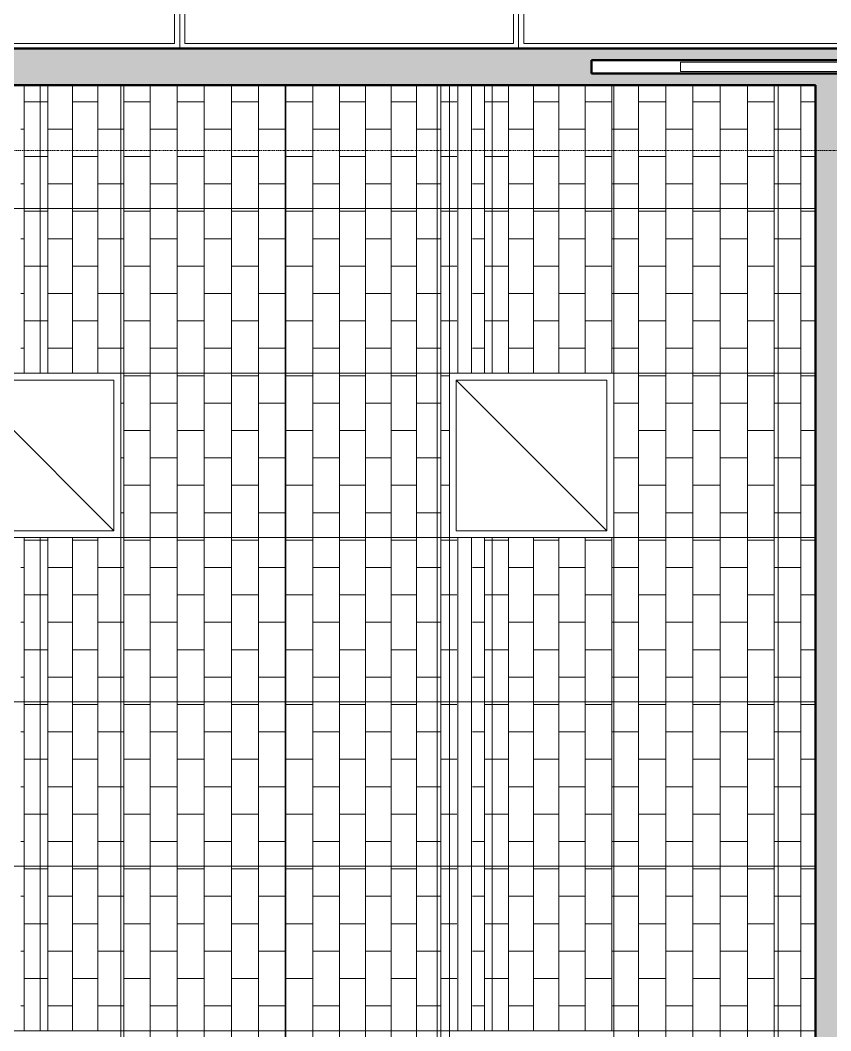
# Model space of a CAD drawing. Header units: inches. Extents: x -956 to 966, y -1111 to 895.
# Drawn here: x 433.2 to 551.6, y 394 to 541.5 of the extents above; entities that cross this region are included whole.
import ezdxf

# ---------------------------------------------------------------- set-up
doc = ezdxf.new("R2010")
doc.units = ezdxf.units.IN
doc.header["$MEASUREMENT"] = 0
doc.linetypes.add('Grid Line 1_4_', pattern=[0.4375, 0.25, -0.0625, 0.0625, -0.0625])
for name, color, linetype, lineweight in [('A-CLNG', 13, 'Continuous', 13), ('A-CLNG-PATT', 13, 'Continuous', 13), ('A-DOOR', 31, 'Continuous', 13), ('A-DOOR-FRAM', 31, 'Continuous', 20), ('A-WALL-PATT', 111, 'Continuous', 13), ('E-LITE-EQPM', 33, 'Continuous', 9), ('I-WALL', 2, 'Continuous', 13), ('Q-CASE', 31, 'Continuous', 9), ('S-GRID', 1, 'Continuous', 9)]:
    doc.layers.add(name, color=color, linetype=linetype, lineweight=lineweight)

# ---------------------------------------------------------------- blocks, each defined once
blk = doc.blocks.new('Single-Pocket - 42_ x 96_-4614893-7TH FLOOR TELECOM OVERHEAD ROUTING PLAN')
at = {"layer": 'A-DOOR', "color": 53, "lineweight": 20}
for p, q in [((-51, 0.69), (-51, -0.69)), ((-9, 0.69), (-51, 0.69)), ((-9, -0.69), (-9, 0.69)), ((-51, -0.69), (-9, -0.69))]:
    blk.add_line(p, q, dxfattribs=at)
at = {"layer": 'A-DOOR-FRAM', "color": 53}
for p, q in [((-21.04, 0.96), (-21.04, 2.69)), ((-21.04, 2.69), (-20.25, 2.69)), ((-20.25, 2.69), (-20.25, 0.96)), ((21, -2.69), (21, 2.69)), ((21, 2.69), (21.75, 2.69)), ((21.75, 2.69), (21.75, -2.69)), ((-20.25, 0.96), (-21.04, 0.96)), ((-21, -2.69), (-21, -0.96)), ((-21, -0.96), (-20.25, -0.96)), ((-20.25, -0.96), (-20.25, -2.69)), ((-20.25, -2.69), (-21, -2.69)), ((21.75, -2.69), (21, -2.69))]:
    blk.add_line(p, q, dxfattribs=at)
blk = doc.blocks.new('Generic Model Wood Closet - 2_-6__ x 4_-1 1_2__-3487227-7TH FLOOR TELECOM OVERHEAD ROUTING PLAN')
at = {"layer": 'Q-CASE', "color": 9}
for p, q in [((-24.75, 15), (-1.25, 22.76)), ((24.75, 15), (1.25, 22.76)), ((24.75, 15), (-24.75, 15)), ((-24.75, 15), (-24.75, -15)), ((24.75, -15), (24.75, 15)), ((24, 14.25), (-24, 14.25)), ((-24, 14.25), (-24, -14.25)), ((24, -14.25), (24, 14.25)), ((-24, -14.25), (24, -14.25)), ((-24.75, -15), (24.75, -15))]:
    blk.add_line(p, q, dxfattribs=at)
at = {"layer": 'Q-CASE', "color": 53, "lineweight": 20}
for p, q in [((-24.75, 15), (0, 15)), ((-24.75, 14.25), (-24.75, 15)), ((0, 15), (24.75, 15)), ((0, 14.25), (0, 15)), ((0, 15), (0, 14.25)), ((24.75, 15), (24.75, 14.25)), ((0, 14.25), (-24.75, 14.25)), ((-24.75, -15), (-24.75, 14.25)), ((-24.75, 14.25), (-24, 14.25)), ((-24, 14.25), (-24, -14.25)), ((24.75, 14.25), (0, 14.25)), ((24, -14.25), (24, 14.25)), ((24, 14.25), (24.75, 14.25)), ((24.75, 14.25), (24.75, -15)), ((-24, -14.25), (24, -14.25))]:
    blk.add_line(p, q, dxfattribs=at)
at = {"layer": 'Q-CASE', "color": 9}
for centre, start, end in [((-24.75, 15), 360, 18.2748), ((24.75, 15), 161.7252, 180)]:
    blk.add_arc(centre, 24.75, start, end, dxfattribs=at)
blk = doc.blocks.new('FP_1_63-7TH FLOOR TELECOM OVERHEAD ROUTING PLAN')
at = {"layer": 'A-CLNG-PATT', "color": 50}
for p, q in [((445.8, 489.98), (445.8, 532.01)), ((449.28, 489.98), (449.28, 532.01)), ((452.88, 489.98), (452.88, 532.01)), ((456.58, 489.98), (456.58, 532.01)), ((460.37, 284.63), (460.37, 532.01)), ((464.23, 284.63), (464.23, 532.01)), ((468.15, 284.63), (468.15, 532.01)), ((472.1, 284.63), (472.1, 532.01)), ((476.07, 284.63), (476.07, 532.01)), ((480.05, 284.63), (480.05, 532.01)), ((484.02, 284.63), (484.02, 532.01)), ((487.96, 284.63), (487.96, 532.01)), ((491.85, 284.63), (491.85, 532.01)), ((495.68, 284.63), (495.68, 532.01)), ((499.43, 284.63), (499.43, 532.01)), ((503.09, 284.63), (503.09, 532.01)), ((506.64, 284.63), (506.64, 532.01)), ((445.8, 529.61), (448.15, 529.61)), ((448.15, 529.61), (449.28, 529.61)), ((452.88, 529.61), (456.58, 529.61)), ((460.37, 529.61), (464.23, 529.61)), ((468.15, 529.61), (472.1, 529.61)), ((476.07, 529.61), (480.05, 529.61)), ((484.02, 529.61), (487.96, 529.61)), ((491.85, 529.61), (495.68, 529.61)), ((499.43, 529.61), (503.09, 529.61)), ((506.64, 529.61), (508.99, 529.61)), ((445.3, 525.61), (445.8, 525.61)), ((449.28, 525.61), (452.88, 525.61)), ((456.58, 525.61), (460.37, 525.61)), ((464.23, 525.61), (468.15, 525.61)), ((472.1, 525.61), (476.07, 525.61)), ((480.05, 525.61), (484.02, 525.61)), ((487.96, 525.61), (491.85, 525.61)), ((495.68, 525.61), (499.43, 525.61)), ((503.09, 525.61), (506.15, 525.61)), ((506.15, 525.61), (506.64, 525.61)), ((445.8, 521.61), (448.15, 521.61)), ((448.15, 521.61), (449.28, 521.61)), ((452.88, 521.61), (456.58, 521.61)), ((460.37, 521.61), (464.23, 521.61)), ((468.15, 521.61), (472.1, 521.61)), ((476.07, 521.61), (480.05, 521.61)), ((484.02, 521.61), (487.96, 521.61)), ((491.85, 521.61), (495.68, 521.61)), ((499.43, 521.61), (503.09, 521.61)), ((506.64, 521.61), (508.99, 521.61)), ((445.3, 517.61), (445.8, 517.61)), ((449.28, 517.61), (452.88, 517.61)), ((456.58, 517.61), (460.37, 517.61)), ((464.23, 517.61), (468.15, 517.61)), ((472.1, 517.61), (476.07, 517.61)), ((480.05, 517.61), (484.02, 517.61)), ((487.96, 517.61), (491.85, 517.61)), ((495.68, 517.61), (499.43, 517.61)), ((503.09, 517.61), (506.15, 517.61)), ((506.15, 517.61), (506.64, 517.61)), ((445.8, 513.61), (448.15, 513.61)), ((448.15, 513.61), (449.28, 513.61)), ((452.88, 513.61), (456.58, 513.61)), ((460.37, 513.61), (464.23, 513.61)), ((468.15, 513.61), (472.1, 513.61)), ((476.07, 513.61), (480.05, 513.61)), ((484.02, 513.61), (487.96, 513.61)), ((491.85, 513.61), (495.68, 513.61)), ((499.43, 513.61), (503.09, 513.61)), ((506.64, 513.61), (508.99, 513.61)), ((445.3, 509.61), (445.8, 509.61)), ((449.28, 509.61), (452.88, 509.61)), ((456.58, 509.61), (460.37, 509.61)), ((464.23, 509.61), (468.15, 509.61)), ((472.1, 509.61), (476.07, 509.61)), ((480.05, 509.61), (484.02, 509.61)), ((487.96, 509.61), (491.85, 509.61)), ((495.68, 509.61), (499.43, 509.61)), ((503.09, 509.61), (506.15, 509.61)), ((506.15, 509.61), (506.64, 509.61)), ((445.8, 505.61), (448.15, 505.61)), ((448.15, 505.61), (449.28, 505.61)), ((452.88, 505.61), (456.58, 505.61)), ((460.37, 505.61), (464.23, 505.61)), ((468.15, 505.61), (472.1, 505.61)), ((476.07, 505.61), (480.05, 505.61)), ((484.02, 505.61), (487.96, 505.61)), ((491.85, 505.61), (495.68, 505.61)), ((499.43, 505.61), (503.09, 505.61)), ((506.64, 505.61), (508.99, 505.61)), ((445.3, 501.61), (445.8, 501.61)), ((449.28, 501.61), (452.88, 501.61)), ((456.58, 501.61), (460.37, 501.61)), ((464.23, 501.61), (468.15, 501.61)), ((472.1, 501.61), (476.07, 501.61)), ((480.05, 501.61), (484.02, 501.61)), ((488, 501.61), (491.85, 501.61)), ((495.68, 501.61), (499.43, 501.61)), ((503.09, 501.61), (506.15, 501.61)), ((506.15, 501.61), (506.64, 501.61)), ((445.8, 497.61), (448.15, 497.61)), ((448.15, 497.61), (449.28, 497.61)), ((452.88, 497.61), (456.58, 497.61)), ((460.37, 497.61), (464.23, 497.61)), ((468.15, 497.61), (472.1, 497.61)), ((476.07, 497.61), (480.05, 497.61)), ((484.02, 497.61), (487.96, 497.61)), ((491.85, 497.61), (495.68, 497.61)), ((499.43, 497.61), (503.09, 497.61)), ((506.64, 497.61), (508.99, 497.61)), ((445.3, 493.61), (445.8, 493.61)), ((449.28, 493.61), (452.88, 493.61)), ((456.58, 493.61), (460.37, 493.61)), ((464.23, 493.61), (468.15, 493.61)), ((472.1, 493.61), (476.07, 493.61)), ((480.05, 493.61), (484.02, 493.61)), ((487.96, 493.61), (491.85, 493.61)), ((495.68, 493.61), (499.43, 493.61)), ((503.09, 493.61), (506.15, 493.61)), ((506.15, 493.61), (506.64, 493.61)), ((460.37, 489.61), (464.23, 489.61)), ((468.15, 489.61), (472.1, 489.61)), ((476.07, 489.61), (480.05, 489.61)), ((484.02, 489.61), (487.96, 489.61)), ((491.85, 489.61), (495.68, 489.61)), ((499.43, 489.61), (503.09, 489.61)), ((506.64, 489.61), (507.91, 489.61)), ((459.91, 485.61), (460.37, 485.61)), ((464.23, 485.61), (468.15, 485.61)), ((472.1, 485.61), (476.07, 485.61)), ((480.05, 485.61), (484.02, 485.61)), ((487.96, 485.61), (491.85, 485.61)), ((495.68, 485.61), (499.43, 485.61)), ((503.09, 485.61), (506.15, 485.61)), ((506.15, 485.61), (506.64, 485.61)), ((460.37, 481.61), (464.23, 481.61)), ((468.15, 481.61), (472.1, 481.61)), ((476.07, 481.61), (480.05, 481.61)), ((484.02, 481.61), (487.96, 481.61)), ((491.85, 481.61), (495.68, 481.61)), ((499.43, 481.61), (503.09, 481.61)), ((506.64, 481.61), (507.91, 481.61)), ((459.91, 477.61), (460.37, 477.61)), ((464.23, 477.61), (468.15, 477.61)), ((472.1, 477.61), (476.07, 477.61)), ((480.05, 477.61), (484.02, 477.61)), ((487.96, 477.61), (491.85, 477.61)), ((495.68, 477.61), (499.43, 477.61)), ((503.09, 477.61), (506.15, 477.61)), ((506.15, 477.61), (506.64, 477.61)), ((460.37, 473.61), (464.23, 473.61)), ((468.15, 473.61), (472.1, 473.61)), ((476.07, 473.61), (480.05, 473.61)), ((484.02, 473.61), (487.96, 473.61)), ((491.85, 473.61), (495.68, 473.61)), ((499.43, 473.61), (503.09, 473.61)), ((506.64, 473.61), (507.91, 473.61)), ((459.91, 469.61), (460.37, 469.61)), ((464.23, 469.61), (468.15, 469.61)), ((472.1, 469.61), (476.07, 469.61)), ((480.05, 469.61), (484.02, 469.61)), ((487.96, 469.61), (491.85, 469.61)), ((495.68, 469.61), (499.43, 469.61)), ((503.09, 469.61), (506.15, 469.61)), ((506.15, 469.61), (506.64, 469.61)), ((445.8, 393.98), (445.8, 465.98)), ((445.8, 465.61), (448.15, 465.61)), ((448.15, 465.61), (449.28, 465.61)), ((449.28, 393.98), (449.28, 465.98)), ((452.88, 393.98), (452.88, 465.98)), ((452.88, 465.61), (456.58, 465.61)), ((456.58, 393.98), (456.58, 465.98)), ((460.37, 465.61), (464.23, 465.61)), ((468.15, 465.61), (472.1, 465.61)), ((476.07, 465.61), (480.05, 465.61)), ((484.02, 465.61), (487.96, 465.61)), ((491.85, 465.61), (495.68, 465.61)), ((499.43, 465.61), (503.09, 465.61)), ((506.64, 465.61), (508.99, 465.61)), ((445.3, 461.61), (445.8, 461.61)), ((449.28, 461.61), (452.88, 461.61)), ((456.58, 461.61), (460.37, 461.61)), ((464.23, 461.61), (468.15, 461.61)), ((472.1, 461.61), (476.07, 461.61)), ((480.05, 461.61), (484.02, 461.61)), ((487.96, 461.61), (491.85, 461.61)), ((495.68, 461.61), (499.43, 461.61)), ((503.09, 461.61), (506.15, 461.61)), ((506.15, 461.61), (506.64, 461.61)), ((445.8, 457.61), (448.15, 457.61)), ((448.15, 457.61), (449.28, 457.61)), ((452.88, 457.61), (456.58, 457.61)), ((460.37, 457.61), (464.23, 457.61)), ((468.15, 457.61), (472.1, 457.61)), ((476.07, 457.61), (480.05, 457.61)), ((484.02, 457.61), (487.96, 457.61)), ((491.85, 457.61), (495.68, 457.61)), ((499.43, 457.61), (503.09, 457.61)), ((506.64, 457.61), (508.99, 457.61)), ((445.3, 453.61), (445.8, 453.61)), ((449.28, 453.61), (452.88, 453.61)), ((456.58, 453.61), (460.37, 453.61)), ((464.23, 453.61), (468.15, 453.61)), ((472.1, 453.61), (476.07, 453.61)), ((480.05, 453.61), (484.02, 453.61)), ((487.96, 453.61), (491.85, 453.61)), ((495.68, 453.61), (499.43, 453.61)), ((503.09, 453.61), (506.15, 453.61)), ((506.15, 453.61), (506.64, 453.61)), ((445.8, 449.61), (448.15, 449.61)), ((448.15, 449.61), (449.28, 449.61)), ((452.88, 449.61), (456.58, 449.61)), ((460.37, 449.61), (464.23, 449.61)), ((468.15, 449.61), (472.1, 449.61)), ((476.07, 449.61), (480.05, 449.61)), ((484.02, 449.61), (487.96, 449.61)), ((491.85, 449.61), (495.68, 449.61)), ((499.43, 449.61), (503.09, 449.61)), ((506.64, 449.61), (508.99, 449.61)), ((445.3, 445.61), (445.8, 445.61)), ((449.28, 445.61), (452.88, 445.61)), ((456.58, 445.61), (460.37, 445.61)), ((464.23, 445.61), (468.15, 445.61)), ((472.1, 445.61), (476.07, 445.61)), ((480.05, 445.61), (484.02, 445.61)), ((487.96, 445.61), (491.85, 445.61)), ((495.68, 445.61), (499.43, 445.61)), ((503.09, 445.61), (506.15, 445.61)), ((506.15, 445.61), (506.64, 445.61)), ((445.8, 441.61), (448.15, 441.61)), ((448.15, 441.61), (449.28, 441.61)), ((452.88, 441.61), (456.58, 441.61)), ((460.37, 441.61), (464.23, 441.61)), ((468.15, 441.61), (472.1, 441.61)), ((476.07, 441.61), (480.05, 441.61)), ((484.02, 441.61), (487.96, 441.61)), ((491.85, 441.61), (495.68, 441.61)), ((499.43, 441.61), (503.09, 441.61)), ((506.64, 441.61), (508.99, 441.61)), ((445.3, 437.61), (445.8, 437.61)), ((449.28, 437.61), (452.88, 437.61)), ((456.58, 437.61), (460.37, 437.61)), ((464.23, 437.61), (468.15, 437.61)), ((472.1, 437.61), (476.07, 437.61)), ((480.05, 437.61), (484.02, 437.61)), ((487.96, 437.61), (491.85, 437.61)), ((495.68, 437.61), (499.43, 437.61)), ((503.09, 437.61), (506.15, 437.61)), ((506.15, 437.61), (506.64, 437.61)), ((445.8, 433.61), (448.15, 433.61)), ((448.15, 433.61), (449.28, 433.61)), ((452.88, 433.61), (456.58, 433.61)), ((460.37, 433.61), (464.23, 433.61)), ((468.15, 433.61), (472.1, 433.61)), ((476.07, 433.61), (480.05, 433.61)), ((484.02, 433.61), (487.96, 433.61)), ((491.85, 433.61), (495.68, 433.61)), ((499.43, 433.61), (503.09, 433.61)), ((506.64, 433.61), (508.99, 433.61)), ((445.3, 429.61), (445.8, 429.61)), ((449.28, 429.61), (452.88, 429.61)), ((456.58, 429.61), (460.37, 429.61)), ((464.23, 429.61), (468.15, 429.61)), ((472.1, 429.61), (476.07, 429.61)), ((480.05, 429.61), (484.02, 429.61)), ((487.96, 429.61), (491.85, 429.61)), ((495.68, 429.61), (499.43, 429.61)), ((503.09, 429.61), (506.15, 429.61)), ((506.15, 429.61), (506.64, 429.61)), ((445.8, 425.61), (448.15, 425.61)), ((448.15, 425.61), (449.28, 425.61)), ((452.88, 425.61), (456.58, 425.61)), ((460.37, 425.61), (464.23, 425.61)), ((468.15, 425.61), (472.1, 425.61)), ((476.07, 425.61), (480.05, 425.61)), ((484.02, 425.61), (487.96, 425.61)), ((491.85, 425.61), (495.68, 425.61)), ((499.43, 425.61), (503.09, 425.61)), ((506.64, 425.61), (508.99, 425.61)), ((445.3, 421.61), (445.8, 421.61)), ((449.28, 421.61), (452.88, 421.61)), ((456.58, 421.61), (460.37, 421.61)), ((464.23, 421.61), (468.15, 421.61)), ((472.1, 421.61), (476.07, 421.61)), ((480.05, 421.61), (484.02, 421.61)), ((487.96, 421.61), (491.85, 421.61)), ((495.68, 421.61), (499.43, 421.61)), ((503.09, 421.61), (506.15, 421.61)), ((506.15, 421.61), (506.64, 421.61)), ((445.8, 417.61), (448.15, 417.61)), ((448.15, 417.61), (449.28, 417.61)), ((452.88, 417.61), (456.58, 417.61)), ((460.37, 417.61), (464.23, 417.61)), ((468.15, 417.61), (472.1, 417.61)), ((476.07, 417.61), (480.05, 417.61)), ((484.02, 417.61), (487.96, 417.61)), ((491.85, 417.61), (495.68, 417.61)), ((499.43, 417.61), (503.09, 417.61)), ((506.64, 417.61), (508.99, 417.61)), ((445.3, 413.61), (445.8, 413.61)), ((449.28, 413.61), (452.88, 413.61)), ((456.58, 413.61), (460.37, 413.61)), ((464.23, 413.61), (468.15, 413.61)), ((472.1, 413.61), (476.07, 413.61)), ((480.05, 413.61), (484.02, 413.61)), ((487.96, 413.61), (491.85, 413.61)), ((495.68, 413.61), (499.43, 413.61)), ((503.09, 413.61), (506.15, 413.61)), ((506.15, 413.61), (506.64, 413.61)), ((445.8, 409.61), (448.15, 409.61)), ((448.15, 409.61), (449.28, 409.61)), ((452.88, 409.61), (456.58, 409.61)), ((460.37, 409.61), (464.23, 409.61)), ((468.15, 409.61), (472.1, 409.61)), ((476.07, 409.61), (480.05, 409.61)), ((484.02, 409.61), (487.96, 409.61)), ((491.85, 409.61), (495.68, 409.61)), ((499.43, 409.61), (503.09, 409.61)), ((506.64, 409.61), (508.99, 409.61)), ((445.3, 405.61), (445.8, 405.61)), ((449.28, 405.61), (452.88, 405.61)), ((456.58, 405.61), (460.37, 405.61)), ((464.23, 405.61), (468.15, 405.61)), ((472.1, 405.61), (476.07, 405.61)), ((480.05, 405.61), (484.02, 405.61)), ((487.96, 405.61), (491.85, 405.61)), ((495.68, 405.61), (499.43, 405.61)), ((503.09, 405.61), (506.15, 405.61)), ((506.15, 405.61), (506.64, 405.61)), ((445.8, 401.61), (448.15, 401.61)), ((448.15, 401.61), (449.28, 401.61)), ((452.88, 401.61), (456.58, 401.61)), ((460.37, 401.61), (464.23, 401.61)), ((468.15, 401.61), (472.1, 401.61)), ((476.07, 401.61), (480.05, 401.61)), ((484.02, 401.61), (487.96, 401.61)), ((491.85, 401.61), (495.68, 401.61)), ((499.43, 401.61), (503.09, 401.61)), ((506.64, 401.61), (508.99, 401.61)), ((445.3, 397.61), (445.8, 397.61)), ((449.28, 397.61), (452.88, 397.61)), ((456.58, 397.61), (460.37, 397.61)), ((464.23, 397.61), (468.15, 397.61)), ((472.1, 397.61), (476.07, 397.61)), ((480.05, 397.61), (484.02, 397.61)), ((487.96, 397.61), (491.85, 397.61)), ((495.68, 397.61), (499.43, 397.61)), ((503.09, 397.61), (506.15, 397.61)), ((506.15, 397.61), (506.64, 397.61))]:
    blk.add_line(p, q, dxfattribs=at)
blk = doc.blocks.new('FP_1_64-7TH FLOOR TELECOM OVERHEAD ROUTING PLAN')
at = {"layer": 'A-CLNG-PATT', "color": 50}
for p, q in [((513.02, 489.98), (513.02, 532.01)), ((516.55, 489.98), (516.55, 532.01)), ((520.19, 489.98), (520.19, 532.01)), ((523.92, 489.98), (523.92, 532.01)), ((527.74, 489.98), (527.74, 532.01)), ((531.62, 489.98), (531.62, 532.01)), ((535.55, 284.63), (535.55, 532.01)), ((539.52, 284.63), (539.52, 532.01)), ((543.49, 284.63), (543.49, 532.01)), ((547.47, 284.63), (547.47, 532.01)), ((551.43, 284.63), (551.43, 532.01)), ((555.35, 284.63), (555.35, 532.01)), ((559.23, 284.63), (559.23, 532.01)), ((513.02, 529.61), (514.15, 529.61)), ((514.15, 529.61), (516.55, 529.61)), ((520.19, 529.61), (523.92, 529.61)), ((527.74, 529.61), (531.62, 529.61)), ((535.55, 529.61), (539.52, 529.61)), ((543.49, 529.61), (547.47, 529.61)), ((551.43, 529.61), (555.35, 529.61)), ((559.23, 529.61), (561.41, 529.61)), ((511.3, 525.61), (513.02, 525.61)), ((516.55, 525.61), (520.19, 525.61)), ((523.92, 525.61), (527.74, 525.61)), ((531.62, 525.61), (535.55, 525.61)), ((539.52, 525.61), (543.49, 525.61)), ((547.47, 525.61), (551.43, 525.61)), ((555.35, 525.61), (559.23, 525.61)), ((513.02, 521.61), (514.15, 521.61)), ((514.15, 521.61), (516.55, 521.61)), ((520.19, 521.61), (523.92, 521.61)), ((527.74, 521.61), (531.62, 521.61)), ((535.55, 521.61), (539.52, 521.61)), ((543.49, 521.61), (547.47, 521.61)), ((551.43, 521.61), (555.35, 521.61)), ((559.23, 521.61), (561.41, 521.61)), ((511.3, 517.61), (513.02, 517.61)), ((516.55, 517.61), (520.19, 517.61)), ((523.92, 517.61), (527.74, 517.61)), ((531.62, 517.61), (535.55, 517.61)), ((539.52, 517.61), (543.49, 517.61)), ((547.47, 517.61), (551.43, 517.61)), ((555.35, 517.61), (559.23, 517.61)), ((513.02, 513.61), (514.15, 513.61)), ((514.15, 513.61), (516.55, 513.61)), ((520.19, 513.61), (523.92, 513.61)), ((527.74, 513.61), (531.62, 513.61)), ((535.55, 513.61), (539.52, 513.61)), ((543.49, 513.61), (547.47, 513.61)), ((551.43, 513.61), (555.35, 513.61)), ((559.23, 513.61), (561.41, 513.61)), ((511.3, 509.61), (513.02, 509.61)), ((516.55, 509.61), (520.19, 509.61)), ((523.92, 509.61), (527.74, 509.61)), ((531.62, 509.61), (535.55, 509.61)), ((539.52, 509.61), (543.49, 509.61)), ((547.47, 509.61), (551.4, 509.61)), ((555.35, 509.61), (559.23, 509.61)), ((513.02, 505.61), (514.15, 505.61)), ((514.15, 505.61), (516.55, 505.61)), ((520.19, 505.61), (523.92, 505.61)), ((527.74, 505.61), (531.62, 505.61)), ((535.55, 505.61), (539.52, 505.61)), ((543.49, 505.61), (547.47, 505.61)), ((551.43, 505.61), (555.35, 505.61)), ((559.23, 505.61), (561.41, 505.61)), ((511.3, 501.61), (513.02, 501.61)), ((516.55, 501.61), (520.19, 501.61)), ((523.92, 501.61), (527.74, 501.61)), ((531.62, 501.61), (535.55, 501.61)), ((539.52, 501.61), (543.49, 501.61)), ((547.47, 501.61), (551.43, 501.61)), ((555.35, 501.61), (559.23, 501.61)), ((513.02, 497.61), (514.15, 497.61)), ((514.15, 497.61), (516.55, 497.61)), ((520.19, 497.61), (523.92, 497.61)), ((527.74, 497.61), (531.62, 497.61)), ((535.55, 497.61), (539.52, 497.61)), ((543.49, 497.61), (547.47, 497.61)), ((551.43, 497.61), (555.35, 497.61)), ((559.23, 497.61), (561.41, 497.61)), ((511.3, 493.61), (513.02, 493.61)), ((516.55, 493.61), (520.19, 493.61)), ((523.92, 493.61), (527.74, 493.61)), ((531.62, 493.61), (535.55, 493.61)), ((539.52, 493.61), (543.49, 493.61)), ((547.47, 493.61), (551.43, 493.61)), ((555.35, 493.61), (559.23, 493.61)), ((535.55, 489.61), (539.52, 489.61)), ((543.49, 489.61), (547.47, 489.61)), ((551.43, 489.61), (555.35, 489.61)), ((559.23, 489.61), (561.41, 489.61)), ((531.91, 485.61), (535.55, 485.61)), ((539.52, 485.61), (543.49, 485.61)), ((547.47, 485.61), (551.43, 485.61)), ((555.35, 485.61), (559.23, 485.61)), ((535.55, 481.61), (539.52, 481.61)), ((543.49, 481.61), (547.47, 481.61)), ((551.43, 481.61), (555.35, 481.61)), ((559.23, 481.61), (561.41, 481.61)), ((531.91, 477.61), (535.55, 477.61)), ((539.52, 477.61), (543.49, 477.61)), ((547.47, 477.61), (551.43, 477.61)), ((555.35, 477.61), (559.23, 477.61)), ((535.55, 473.61), (539.52, 473.61)), ((543.49, 473.61), (547.47, 473.61)), ((551.43, 473.61), (555.35, 473.61)), ((559.23, 473.61), (561.41, 473.61)), ((531.91, 469.61), (535.55, 469.61)), ((539.52, 469.61), (543.49, 469.61)), ((547.47, 469.61), (551.43, 469.61)), ((555.35, 469.61), (559.23, 469.61)), ((513.02, 393.98), (513.02, 465.98)), ((513.02, 465.61), (514.15, 465.61)), ((514.15, 465.61), (516.55, 465.61)), ((516.55, 393.98), (516.55, 465.98)), ((520.19, 393.98), (520.19, 465.98)), ((520.19, 465.61), (523.92, 465.61)), ((523.92, 393.98), (523.92, 465.98)), ((527.74, 393.98), (527.74, 465.98)), ((527.74, 465.61), (531.62, 465.61)), ((531.62, 393.98), (531.62, 465.98)), ((535.55, 465.61), (539.52, 465.61)), ((543.49, 465.61), (547.47, 465.61)), ((551.43, 465.61), (555.35, 465.61)), ((559.23, 465.61), (561.41, 465.61)), ((511.3, 461.61), (513.02, 461.61)), ((516.55, 461.61), (520.19, 461.61)), ((523.92, 461.61), (527.74, 461.61)), ((531.62, 461.61), (535.55, 461.61)), ((539.52, 461.61), (543.49, 461.61)), ((547.47, 461.61), (551.43, 461.61)), ((555.35, 461.61), (559.23, 461.61)), ((513.02, 457.61), (514.15, 457.61)), ((514.15, 457.61), (516.55, 457.61)), ((520.19, 457.61), (523.92, 457.61)), ((527.74, 457.61), (531.62, 457.61)), ((535.55, 457.61), (539.52, 457.61)), ((543.49, 457.61), (547.47, 457.61)), ((551.43, 457.61), (555.35, 457.61)), ((559.23, 457.61), (561.41, 457.61)), ((511.3, 453.61), (513.02, 453.61)), ((516.55, 453.61), (520.19, 453.61)), ((523.92, 453.61), (527.74, 453.61)), ((531.62, 453.61), (535.55, 453.61)), ((539.52, 453.61), (543.49, 453.61)), ((547.47, 453.61), (551.43, 453.61)), ((555.35, 453.61), (559.23, 453.61)), ((513.02, 449.61), (514.15, 449.61)), ((514.15, 449.61), (516.55, 449.61)), ((520.19, 449.61), (523.92, 449.61)), ((527.74, 449.61), (531.62, 449.61)), ((535.55, 449.61), (539.52, 449.61)), ((543.49, 449.61), (547.47, 449.61)), ((551.43, 449.61), (555.35, 449.61)), ((559.23, 449.61), (561.41, 449.61)), ((511.3, 445.61), (513.02, 445.61)), ((516.55, 445.61), (520.19, 445.61)), ((523.92, 445.61), (527.74, 445.61)), ((531.62, 445.61), (535.55, 445.61)), ((539.52, 445.61), (543.49, 445.61)), ((547.47, 445.61), (551.43, 445.61)), ((555.35, 445.61), (559.23, 445.61)), ((513.02, 441.61), (514.15, 441.61)), ((514.15, 441.61), (516.55, 441.61)), ((520.19, 441.61), (523.92, 441.61)), ((527.74, 441.61), (531.62, 441.61)), ((535.55, 441.61), (539.52, 441.61)), ((543.49, 441.61), (547.47, 441.61)), ((551.43, 441.61), (555.35, 441.61)), ((559.23, 441.61), (561.41, 441.61)), ((511.3, 437.61), (513.02, 437.61)), ((516.55, 437.61), (520.19, 437.61)), ((523.92, 437.61), (527.74, 437.61)), ((531.62, 437.61), (535.55, 437.61)), ((539.52, 437.61), (543.49, 437.61)), ((547.47, 437.61), (551.43, 437.61)), ((555.35, 437.61), (559.23, 437.61)), ((513.02, 433.61), (514.15, 433.61)), ((514.15, 433.61), (516.55, 433.61)), ((520.19, 433.61), (523.92, 433.61)), ((527.74, 433.61), (531.62, 433.61)), ((535.55, 433.61), (539.52, 433.61)), ((543.49, 433.61), (547.47, 433.61)), ((551.43, 433.61), (555.35, 433.61)), ((559.23, 433.61), (561.41, 433.61)), ((511.3, 429.61), (513.02, 429.61)), ((516.55, 429.61), (520.19, 429.61)), ((523.92, 429.61), (527.74, 429.61)), ((531.62, 429.61), (535.55, 429.61)), ((539.53, 429.61), (543.49, 429.61)), ((547.47, 429.61), (551.43, 429.61)), ((555.35, 429.61), (559.23, 429.61)), ((513.02, 425.61), (514.15, 425.61)), ((514.15, 425.61), (516.55, 425.61)), ((520.19, 425.61), (523.92, 425.61)), ((527.74, 425.61), (531.62, 425.61)), ((535.55, 425.61), (539.52, 425.61)), ((543.49, 425.61), (547.47, 425.61)), ((551.43, 425.61), (555.35, 425.61)), ((559.23, 425.61), (561.41, 425.61)), ((511.3, 421.61), (513.02, 421.61)), ((516.55, 421.61), (520.19, 421.61)), ((523.92, 421.61), (527.74, 421.61)), ((531.62, 421.61), (535.55, 421.61)), ((539.52, 421.61), (543.49, 421.61)), ((547.47, 421.61), (551.43, 421.61)), ((555.35, 421.61), (559.23, 421.61)), ((513.02, 417.61), (514.15, 417.61)), ((514.15, 417.61), (516.55, 417.61)), ((520.19, 417.61), (523.92, 417.61)), ((527.74, 417.61), (531.62, 417.61)), ((535.55, 417.61), (539.52, 417.61)), ((543.49, 417.61), (547.47, 417.61)), ((551.43, 417.61), (555.35, 417.61)), ((559.23, 417.61), (561.41, 417.61)), ((511.3, 413.61), (513.02, 413.61)), ((516.55, 413.61), (520.19, 413.61)), ((523.92, 413.61), (527.74, 413.61)), ((531.62, 413.61), (535.55, 413.61)), ((539.52, 413.61), (543.49, 413.61)), ((547.47, 413.61), (551.43, 413.61)), ((555.35, 413.61), (559.23, 413.61)), ((513.02, 409.61), (514.15, 409.61)), ((514.15, 409.61), (516.55, 409.61)), ((520.19, 409.61), (523.92, 409.61)), ((527.74, 409.61), (531.62, 409.61)), ((535.55, 409.61), (539.52, 409.61)), ((543.49, 409.61), (547.47, 409.61)), ((551.43, 409.61), (555.35, 409.61)), ((559.23, 409.61), (561.41, 409.61)), ((511.3, 405.61), (513.02, 405.61)), ((516.55, 405.61), (520.19, 405.61)), ((523.92, 405.61), (527.74, 405.61)), ((531.62, 405.61), (535.55, 405.61)), ((539.52, 405.61), (543.49, 405.61)), ((547.47, 405.61), (551.43, 405.61)), ((555.35, 405.61), (559.23, 405.61)), ((513.02, 401.61), (514.15, 401.61)), ((514.15, 401.61), (516.55, 401.61)), ((520.19, 401.61), (523.92, 401.61)), ((527.74, 401.61), (531.62, 401.61)), ((535.55, 401.61), (539.52, 401.61)), ((543.49, 401.61), (547.47, 401.61)), ((551.43, 401.61), (555.35, 401.61)), ((559.23, 401.61), (561.41, 401.61)), ((511.3, 397.61), (513.02, 397.61)), ((516.55, 397.61), (520.19, 397.61)), ((523.92, 397.61), (527.74, 397.61)), ((531.62, 397.61), (535.55, 397.61)), ((539.52, 397.61), (543.49, 397.61)), ((547.47, 397.61), (551.43, 397.61)), ((555.35, 397.61), (559.23, 397.61))]:
    blk.add_line(p, q, dxfattribs=at)
blk = doc.blocks.new('7th Floor Vault3 - 7th Floor Vault-3165199-7TH FLOOR TELECOM OVERHEAD ROUTING PLAN')
at = {"layer": 'A-CLNG', "color": 10, "lineweight": 9}
for p, q in [((448.15, 532.01), (448.15, 489.98)), ((448.15, 532.01), (448.15, 489.98)), ((506.15, 532.01), (506.15, 284.63)), ((506.15, 532.01), (506.15, 284.63)), ((509.15, 532.01), (509.15, 489.98)), ((511.15, 532.01), (511.15, 489.98)), ((514.15, 532.01), (514.15, 489.98)), ((514.15, 532.01), (514.15, 489.98)), ((448.15, 465.98), (448.15, 430.71)), ((448.15, 465.98), (448.15, 430.71)), ((509.15, 465.98), (509.15, 393.98)), ((511.15, 465.98), (511.15, 393.98)), ((514.15, 465.98), (514.15, 393.98)), ((514.15, 465.98), (514.15, 393.98)), ((448.15, 430.68), (448.15, 393.98)), ((448.15, 430.68), (448.15, 393.98))]:
    blk.add_line(p, q, dxfattribs=at)
for name in ['FP_1_63-7TH FLOOR TELECOM OVERHEAD ROUTING PLAN', 'FP_1_64-7TH FLOOR TELECOM OVERHEAD ROUTING PLAN']:
    blk.add_blockref(name, (0, 0), dxfattribs=at)
blk = doc.blocks.new('Troffer Light - Prismatic - 2_x2__4 Lamp_ - 120V-4726274-7TH FLOOR TELECOM OVERHEAD ROUTING PLAN')
at = {"layer": 'E-LITE-EQPM', "color": 10}
for p, q in [((-12.74, -14.34), (-12.74, 9.66)), ((-12.74, 9.66), (11.26, 9.66)), ((11.26, 9.66), (11.26, -14.34)), ((11.26, -14.34), (-12.74, -14.34))]:
    blk.add_line(p, q, dxfattribs=at)
at = {"layer": 'E-LITE-EQPM', "color": 9}
for p, q in [((-12.74, -14.34), (-12.74, 9.66)), ((-12.74, 9.66), (11.26, 9.66)), ((11.26, 9.66), (11.26, -14.34)), ((10.26, 8.66), (-11.74, 8.66)), ((-11.74, 8.66), (-11.74, -13.34)), ((-11.74, 8.66), (10.26, -13.34)), ((-11.74, -13.34), (-11.74, 8.66)), ((-11.74, 8.66), (10.26, 8.66)), ((10.26, -13.34), (10.26, 8.66)), ((10.26, 8.66), (10.26, -13.34)), ((11.26, -14.34), (-12.74, -14.34)), ((-11.74, -13.34), (10.26, -13.34)), ((10.26, -13.34), (-11.74, -13.34))]:
    blk.add_line(p, q, dxfattribs=at)

msp = doc.modelspace()

# ---------------------------------------------------------------- hatches: boundary and pattern name
at = {"layer": 'A-CLNG-PATT'}
h = msp.add_hatch(dxfattribs=at)
h.set_pattern_fill('FP1_16', color=253, style=0, pattern_type=2)
h.set_pattern_definition([(90, (-272.086, -254.018), (24, -1e-15), []), (0, (-272.086, -254.018), (0, -24), [])])
h.paths.add_polyline_path([(322.42, 232.76), (549.41, 232.76), (549.41, 532.01), (322.42, 532.01), (322.42, 252.48)], flags=0)
h.paths.add_polyline_path([(447.91, 273.98), (423.91, 273.98), (423.91, 297.98), (447.91, 297.98), (447.91, 292.09)], flags=0)
h.paths.add_polyline_path([(375.91, 273.98), (351.91, 273.98), (351.91, 297.98), (375.91, 297.98)], flags=0)
h.paths.add_polyline_path([(519.91, 273.98), (495.91, 273.98), (495.91, 297.98), (519.91, 297.98)], flags=0)
h.paths.add_polyline_path([(359.06, 369.98), (351.91, 369.98), (351.91, 393.98), (375.91, 393.98), (375.91, 369.98)], flags=0)
h.paths.add_polyline_path([(447.91, 369.98), (423.91, 369.98), (423.91, 393.98), (447.91, 393.98), (447.91, 371.3)], flags=0)
h.paths.add_polyline_path([(519.91, 369.98), (495.91, 369.98), (495.91, 393.98), (519.91, 393.98), (519.91, 391.1)], flags=0)
h.paths.add_polyline_path([(375.91, 465.98), (351.91, 465.98), (351.91, 489.98), (375.91, 489.98), (375.91, 470.31)], flags=0)
h.paths.add_polyline_path([(447.91, 465.98), (423.91, 465.98), (423.91, 489.98), (447.91, 489.98), (447.91, 470.31)], flags=0)
h.paths.add_polyline_path([(507.56, 465.98), (495.91, 465.98), (495.91, 489.98), (519.91, 489.98), (519.91, 465.98)], flags=0)
at = {"layer": 'A-WALL-PATT'}
h = msp.add_hatch(color=253, dxfattribs=at)
h.paths.add_polyline_path([(615.18, 532.01), (615.18, 537.38), (601.68, 537.38), (601.68, 532.01), (611.51, 532.01)], flags=0)
h.paths.add_polyline_path([(552.11, 532.01), (559.68, 532.01), (559.68, 533.73), (516.68, 533.73), (516.68, 535.66), (559.68, 535.66), (559.68, 537.38), (368.42, 537.38), (368.42, 535.66), (411.42, 535.66), (411.42, 533.73), (368.42, 533.73), (368.42, 532.01), (549.41, 532.01)], flags=0)
h.paths.add_polyline_path([(317.04, 532.01), (326.42, 532.01), (326.42, 537.38), (317.04, 537.38)], flags=0)
h = msp.add_hatch(color=253, dxfattribs=at)
h.paths.add_polyline_path([(554.78, 47.38), (554.78, 290.76), (553.06, 290.76), (553.06, 249.76), (551.13, 249.76), (551.13, 290.76), (549.41, 290.76), (549.41, 47.38), (552.11, 47.38)], flags=0)
h.paths.add_polyline_path([(554.78, 330.76), (554.78, 532.01), (549.41, 532.01), (549.41, 330.76)], flags=0)

# ---------------------------------------------------------------- linework, layer by layer
at = {"layer": 'A-CLNG', "color": 50}
for p, q in [((537.26, 532.01), (329.36, 532.01)), ((329.36, 532.01), (537.26, 532.01)), ((537.26, 532.01), (329.36, 532.01)), ((549.41, 252.48), (549.41, 532.01)), ((423.91, 489.98), (447.91, 489.98)), ((447.91, 489.98), (447.91, 465.98)), ((495.91, 465.98), (495.91, 489.98)), ((495.91, 489.98), (519.91, 489.98)), ((519.91, 489.98), (519.91, 465.98)), ((447.91, 465.98), (423.91, 465.98)), ((519.91, 465.98), (495.91, 465.98)), ((423.91, 393.98), (447.91, 393.98)), ((447.91, 393.98), (447.91, 369.98)), ((495.91, 369.98), (495.91, 393.98)), ((495.91, 393.98), (519.91, 393.98)), ((519.91, 393.98), (519.91, 369.98))]:
    msp.add_line(p, q, dxfattribs=at)
at = {"layer": 'A-CLNG', "color": 253}
for p, q in [((447.91, 489.98), (423.91, 489.98)), ((447.91, 465.98), (447.91, 489.98)), ((519.91, 489.98), (495.91, 489.98)), ((495.91, 489.98), (495.91, 465.98)), ((519.91, 465.98), (519.91, 489.98)), ((423.91, 465.98), (447.91, 465.98)), ((495.91, 465.98), (519.91, 465.98)), ((447.91, 393.98), (423.91, 393.98)), ((447.91, 369.98), (447.91, 393.98)), ((519.91, 393.98), (495.91, 393.98)), ((495.91, 393.98), (495.91, 369.98)), ((519.91, 369.98), (519.91, 393.98))]:
    msp.add_line(p, q, dxfattribs=at)
at = {"layer": 'I-WALL', "color": 133, "lineweight": 50}
for p, q in [((368.42, 537.38), (559.68, 537.38)), ((559.68, 535.66), (516.68, 535.66)), ((516.68, 535.66), (516.68, 533.73)), ((516.68, 533.73), (559.68, 533.73)), ((549.41, 532.01), (368.42, 532.01)), ((549.41, 330.76), (549.41, 532.01))]:
    msp.add_line(p, q, dxfattribs=at)
at = {"layer": 'S-GRID', "linetype": 'Grid Line 1_4_'}
msp.add_line((965.79, 522.51), (-931.82, 522.51), dxfattribs=at)

# ---------------------------------------------------------------- block references
at = {"layer": 'A-CLNG', "color": 10, "lineweight": 9}
msp.add_blockref('7th Floor Vault3 - 7th Floor Vault-3165199-7TH FLOOR TELECOM OVERHEAD ROUTING PLAN', (-12, 0), dxfattribs=at)
at = {"layer": 'A-DOOR', "color": 253}
msp.add_blockref('Single-Pocket - 42_ x 96_-4614893-7TH FLOOR TELECOM OVERHEAD ROUTING PLAN', (580.68, 534.69), dxfattribs=at)
at = {"layer": 'E-LITE-EQPM', "color": 9}
for p in [(436.65, 480.32), (508.65, 480.32), (436.65, 384.32), (508.65, 384.32)]:
    msp.add_blockref('Troffer Light - Prismatic - 2_x2__4 Lamp_ - 120V-4726274-7TH FLOOR TELECOM OVERHEAD ROUTING PLAN', p, dxfattribs=at)
at = {"layer": 'Q-CASE', "color": 9}
for p in [(431.78, 552.38), (481.28, 552.38), (530.78, 552.38)]:
    msp.add_blockref('Generic Model Wood Closet - 2_-6__ x 4_-1 1_2__-3487227-7TH FLOOR TELECOM OVERHEAD ROUTING PLAN', p, dxfattribs=at)

doc.saveas('drawing.dxf')
